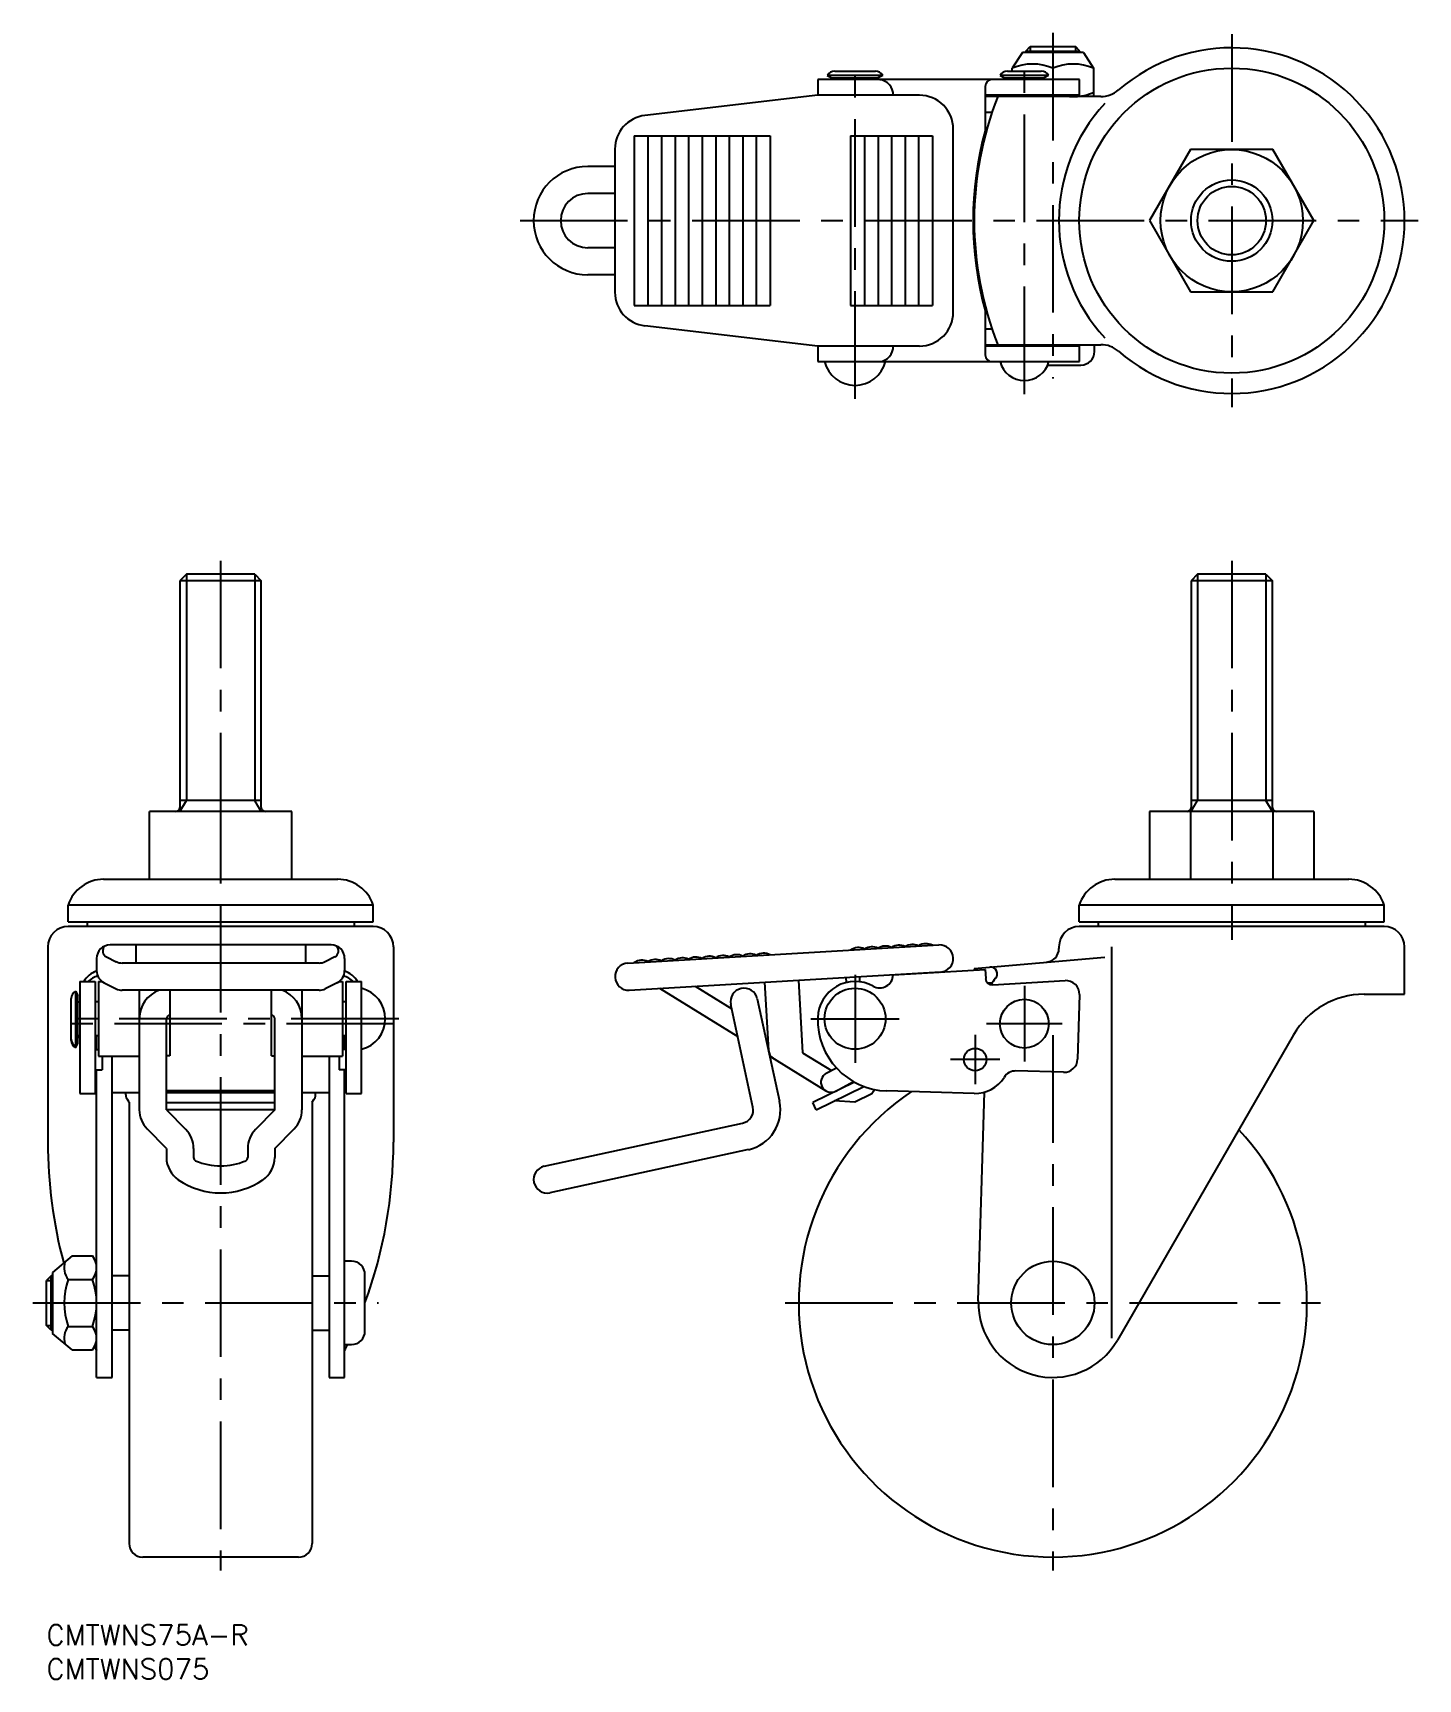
# Model space of a CAD drawing. Extents: x -2 to 202, y -8 to 235.
import ezdxf

# ---------------------------------------------------------------- set-up
doc = ezdxf.new("R2010")
doc.units = 0
doc.header["$LTSCALE"] = 0.5
doc.linetypes.add('CENTER', pattern=[50.8, 31.75, -6.35, 6.35, -6.35])
for name, color, linetype in [('MSM_CENTER', 1, 'CENTER'), ('MSM_CONTINUOUS', 7, 'CONTINUOUS'), ('MSM_NARROW', 5, 'CONTINUOUS'), ('MSM_PART_NUMBER', 7, 'CONTINUOUS')]:
    doc.layers.add(name, color=color, linetype=linetype)
doc.styles.get("Standard").update_dxf_attribs({"font": 'txt.shx', "height": 3, "bigfont": 'bigfont.shx'})

msp = doc.modelspace()

# ---------------------------------------------------------------- linework, layer by layer
at = {"layer": 'MSM_CENTER'}
for p, q in [((148.5, 234.87), (148.5, 183.87)), ((174.9, 234.67), (174.9, 179.67)), ((119.31, 180.87), (119.31, 231.22)), ((144.3, 181.57), (144.3, 231.22)), ((69.88, 207.17), (202.4, 207.17)), ((25.7, 157), (25.7, 8)), ((174.9, 157), (174.9, 101.04)), ((119.31, 95.92), (119.31, 82.92)), ((144.3, 94.29), (144.3, 83.09)), ((52, 89.42), (1.65, 89.42)), ((51.3, 88.69), (1.65, 88.69)), ((112.81, 89.42), (125.81, 89.42)), ((149.9, 88.69), (138.7, 88.69)), ((137.04, 87.05), (137.04, 79.75)), ((148.5, 87), (148.5, 8)), ((140.69, 83.4), (133.39, 83.4)), ((-2, 47.5), (49, 47.5)), ((109, 47.5), (188, 47.5))]:
    msp.add_line(p, q, dxfattribs=at)
at = {"layer": 'MSM_CONTINUOUS'}
for p, q in [((144, 231.97), (142.5, 229.67)), ((153, 231.97), (144, 231.97)), ((144.5, 232.19), (145.17, 232.87)), ((144.5, 232.19), (152.5, 232.19)), ((144.5, 232.19), (144.5, 231.97)), ((145.17, 232.87), (151.82, 232.87)), ((145.17, 232.87), (145.17, 231.97)), ((151.82, 232.87), (151.82, 231.97)), ((152.5, 232.19), (151.82, 232.87)), ((152.5, 231.97), (152.5, 232.19)), ((153, 231.97), (154.5, 229.67)), ((123.39, 228.59), (115.22, 228.59)), ((115.22, 228.59), (115.87, 228.22)), ((116.31, 229.22), (122.31, 229.22)), ((123.39, 228.59), (122.74, 228.22)), ((147.88, 228.59), (140.71, 228.59)), ((140.71, 228.59), (141.36, 228.22)), ((141.8, 229.22), (146.8, 229.22)), ((142.5, 229.22), (142.5, 229.67)), ((147.88, 228.59), (147.23, 228.22)), ((148.5, 229.67), (148.5, 225.67)), ((154.5, 229.67), (154.5, 225.47)), ((152.43, 227.97), (113.8, 227.97)), ((113.8, 227.97), (113.8, 225.67)), ((115.87, 228.22), (122.74, 228.22)), ((138.51, 226.97), (138.51, 220.42)), ((141.36, 228.22), (147.23, 228.22)), ((152.43, 225.67), (152.43, 227.97)), ((113.84, 225.67), (88.31, 222.68)), ((128.81, 225.67), (113.8, 225.67)), ((152.43, 225.67), (138.51, 225.67)), ((155.58, 225.47), (138.51, 225.47)), ((142.3, 225.47), (142.3, 225.67)), ((142.5, 225.67), (142.5, 225.47)), ((146.3, 225.47), (146.3, 225.67)), ((138.51, 223.17), (139.52, 223.17)), ((86.72, 219.67), (106.79, 219.67)), ((86.72, 219.67), (86.72, 194.67)), ((88.76, 219.67), (88.76, 194.67)), ((90.76, 219.67), (90.76, 194.67)), ((92.76, 219.67), (92.76, 194.67)), ((94.75, 219.67), (94.75, 194.67)), ((96.75, 219.67), (96.75, 194.67)), ((98.75, 219.67), (98.75, 194.67)), ((100.74, 219.67), (100.74, 194.67)), ((102.74, 219.67), (102.74, 194.67)), ((104.74, 219.67), (104.74, 194.67)), ((106.79, 219.67), (106.79, 194.67)), ((118.66, 219.67), (130.75, 219.67)), ((118.66, 219.67), (118.66, 194.67)), ((120.71, 219.67), (120.71, 194.67)), ((122.71, 219.67), (122.71, 194.67)), ((124.7, 219.67), (124.7, 194.67)), ((126.7, 219.67), (126.7, 194.67)), ((128.7, 219.67), (128.7, 194.67)), ((130.75, 219.67), (130.75, 194.67)), ((133.81, 193.67), (133.81, 220.67)), ((138.48, 219.67), (138.31, 219.67)), ((83.89, 217.72), (83.89, 196.62)), ((168.83, 217.67), (162.77, 207.17)), ((180.96, 217.67), (168.83, 217.67)), ((187.02, 207.17), (180.96, 217.67)), ((83.89, 215.17), (79.88, 215.17)), ((83.89, 211.17), (79.88, 211.17)), ((162.77, 207.17), (168.83, 196.67)), ((180.96, 196.67), (187.02, 207.17)), ((83.89, 203.17), (79.88, 203.17)), ((83.89, 199.17), (79.88, 199.17)), ((86.72, 194.67), (106.79, 194.67)), ((118.66, 194.67), (130.75, 194.67)), ((138.31, 194.67), (138.48, 194.67)), ((168.83, 196.67), (180.96, 196.67)), ((138.51, 193.92), (138.51, 187.37)), ((113.84, 188.67), (88.31, 191.65)), ((139.52, 191.17), (138.51, 191.17)), ((113.8, 188.67), (113.8, 186.37)), ((128.81, 188.67), (113.8, 188.67)), ((138.51, 188.87), (155.58, 188.87)), ((152.43, 188.67), (138.51, 188.67)), ((142.3, 188.67), (142.3, 188.87)), ((146.3, 188.67), (146.3, 188.87)), ((152.43, 186.37), (152.43, 188.67)), ((154.65, 187.87), (154.65, 188.87)), ((113.8, 186.37), (152.43, 186.37)), ((147.73, 185.87), (152.65, 185.87)), ((20.65, 155), (19.7, 154.05)), ((19.7, 154.05), (19.7, 120.6)), ((31.7, 154.05), (19.7, 154.05)), ((30.75, 155), (20.65, 155)), ((30.75, 155), (31.7, 154.05)), ((31.7, 120.6), (31.7, 154.05)), ((169.84, 155), (168.9, 154.05)), ((168.9, 154.05), (168.9, 120.6)), ((180.9, 154.05), (168.9, 154.05)), ((179.95, 155), (169.84, 155)), ((179.95, 155), (180.9, 154.05)), ((180.9, 120.6), (180.9, 154.05)), ((31.7, 121.64), (19.7, 121.64)), ((180.9, 121.64), (168.9, 121.64)), ((15.2, 110), (15.2, 120)), ((36.2, 120), (15.2, 120)), ((25.7, 120), (25.7, 110)), ((36.2, 110), (36.2, 120)), ((162.77, 120), (162.77, 110)), ((187.02, 120), (162.77, 120)), ((168.83, 120), (168.83, 110)), ((180.96, 120), (180.96, 110)), ((187.02, 120), (187.02, 110)), ((8.43, 110), (42.97, 110)), ((157.63, 110), (192.16, 110)), ((48.2, 106.2), (3.2, 106.2)), ((3.2, 103.7), (3.2, 106.2)), ((48.2, 103.7), (48.2, 106.2)), ((197.4, 106.2), (152.4, 106.2)), ((152.4, 103.7), (152.4, 106.2)), ((197.4, 103.7), (197.4, 106.2)), ((3.2, 103.7), (48.2, 103.7)), ((48.2, 103.04), (3.2, 103.04)), ((5.99, 103.7), (5.99, 103.04)), ((45.41, 103.7), (45.41, 103.04)), ((152.4, 103.7), (197.4, 103.7)), ((197.4, 103.04), (152.4, 103.04)), ((155.18, 103.7), (155.18, 103.04)), ((194.61, 103.7), (194.61, 103.04)), ((0.2, 100.04), (0.2, 71.23)), ((42, 100.31), (9.4, 100.31)), ((13.2, 100.31), (13.2, 97.69)), ((38.2, 100.31), (38.2, 97.69)), ((51.2, 100.04), (51.2, 71.23)), ((85.77, 97.64), (131.69, 100.31)), ((149.4, 100.04), (149.4, 99.77)), ((157.14, 100.04), (157.14, 42.31)), ((200.4, 93.04), (200.4, 100.04)), ((7.4, 98.31), (7.4, 96.52)), ((8.85, 98.55), (10.28, 97.84)), ((40.23, 97.64), (11.17, 97.64)), ((13.2, 97.69), (38.2, 97.69)), ((42.55, 98.55), (41.12, 97.84)), ((44, 98.31), (44, 96.52)), ((136.9, 96.85), (156.16, 98.53)), ((4.9, 94.92), (4.9, 78.4)), ((4.9, 94.92), (7.2, 94.92)), ((7.2, 94.92), (7.2, 78.4)), ((7.7, 94.92), (7.7, 83.92)), ((7.7, 94.92), (8.2, 94.92)), ((8.51, 94.72), (10.28, 93.85)), ((42.89, 94.72), (41.12, 93.85)), ((43.2, 94.92), (43.7, 94.92)), ((43.7, 94.92), (43.7, 83.92)), ((44.2, 78.4), (44.2, 94.92)), ((44.2, 94.92), (46.5, 94.92)), ((46.5, 78.4), (46.5, 94.92)), ((86, 93.65), (131.93, 96.32)), ((105.97, 94.81), (106.56, 84.74)), ((110.96, 95.1), (111.58, 84.41)), ((117.95, 95.51), (117.99, 94.76)), ((119.95, 95.62), (119.99, 94.88)), ((124.94, 95.91), (138.51, 96.7)), ((136.9, 96.85), (136.92, 96.6)), ((138.51, 96.7), (138.59, 95.37)), ((138.89, 94.71), (139.58, 94.77)), ((139.64, 94.43), (150.31, 95.05)), ((3.65, 86.19), (3.65, 92.42)), ((4.27, 93.5), (4.27, 85.11)), ((4.27, 93.5), (4.65, 92.85)), ((4.65, 85.76), (4.65, 92.85)), ((40.23, 93.64), (11.17, 93.64)), ((13.7, 93.64), (13.7, 75.97)), ((18.2, 93.64), (18.2, 83.96)), ((33.2, 83.96), (33.2, 93.64)), ((37.7, 93.64), (37.7, 75.97)), ((90.48, 93.91), (102, 86.8)), ((95.7, 94.21), (101.12, 90.87)), ((104.89, 92.35), (108.16, 77.24)), ((152.42, 93), (152.15, 83.46)), ((194.42, 93.04), (200.4, 93.04)), ((7.7, 91.92), (7.2, 91.92)), ((44.2, 91.92), (43.7, 91.92)), ((104.25, 76.39), (100.98, 91.5)), ((17.7, 75.97), (17.7, 89.43)), ((33.7, 75.97), (33.7, 89.43)), ((4.27, 85.34), (4.65, 85.99)), ((4.27, 85.11), (4.65, 85.76)), ((7.7, 86.92), (7.2, 86.92)), ((7.4, 84.9), (7.4, 86.92)), ((44.2, 86.92), (43.7, 86.92)), ((44, 84.9), (44, 86.92)), ((184.03, 87.04), (158.02, 42)), ((7.2, 84.9), (7.7, 84.9)), ((7.7, 83.92), (13.7, 83.92)), ((8.2, 83.92), (8.2, 81.9)), ((9.7, 36.5), (9.7, 83.92)), ((18.2, 83.96), (17.7, 83.96)), ((33.2, 83.96), (33.7, 83.96)), ((37.7, 83.92), (43.7, 83.92)), ((41.7, 83.92), (41.7, 36.5)), ((43.2, 83.92), (43.2, 81.9)), ((44.2, 84.9), (43.7, 84.9)), ((106.72, 83.88), (114.99, 78.79)), ((111.58, 84.41), (115.83, 81.79)), ((7.2, 81.9), (8.2, 81.9)), ((7.4, 36.5), (7.4, 81.9)), ((44.2, 81.9), (43.2, 81.9)), ((44, 36.5), (44, 81.9)), ((115.06, 81.38), (116.56, 82.19)), ((116.49, 78.74), (119.1, 80.15)), ((150.09, 81.52), (143.05, 81.72)), ((4.9, 78.4), (7.2, 78.4)), ((9.7, 78.56), (13.7, 78.56)), ((11.7, 78.19), (11.7, 78.56)), ((33.7, 78.79), (17.7, 78.79)), ((17.7, 78.56), (33.7, 78.56)), ((37.7, 78.56), (41.7, 78.56)), ((39.7, 78.19), (39.7, 78.56)), ((44.2, 78.4), (46.5, 78.4)), ((119.23, 80.08), (113.08, 77.07)), ((113.6, 75.99), (120.63, 79.44)), ((121.81, 78.34), (119.29, 77.11)), ((122.24, 78.98), (121.81, 78.34)), ((136.89, 78.4), (124, 78.78)), ((137.5, 47.82), (138.4, 78.59)), ((12.2, 77.12), (11.95, 77.51)), ((12.2, 77.12), (12.2, 12)), ((17.7, 77.07), (33.7, 77.07)), ((33.7, 75.99), (17.7, 75.99)), ((17.7, 75.97), (20.55, 73.08)), ((33.7, 75.97), (30.85, 73.08)), ((39.2, 77.12), (39.45, 77.51)), ((39.2, 77.12), (39.2, 12)), ((113.6, 75.99), (113.08, 77.07)), ((119.29, 77.11), (116.3, 77.31)), ((17.7, 70.27), (14.85, 73.17)), ((33.7, 70.27), (36.55, 73.17)), ((73.46, 67.67), (102.72, 74.02)), ((17.7, 70.27), (17.7, 68.94)), ((21.7, 70.27), (21.7, 68.94)), ((29.7, 70.27), (29.7, 68.94)), ((33.7, 70.27), (33.7, 68.94)), ((103.57, 70.11), (74.3, 63.76)), ((3.79, 54.43), (0.9, 52)), ((3.79, 54.43), (6.8, 54.43)), ((45, 53.65), (44, 53.65)), ((0.68, 51.5), (0, 50.82)), ((0.68, 43.5), (0.68, 51.5)), ((0.9, 51.5), (0.68, 51.5)), ((0.9, 52), (0.9, 43)), ((12.2, 51.5), (9.7, 51.5)), ((39.2, 51.5), (41.7, 51.5)), ((47, 43.35), (47, 51.65)), ((0, 44.18), (0, 50.82)), ((0, 50.82), (0.9, 50.82)), ((3.2, 50.96), (6.8, 50.96)), ((0.68, 43.5), (0, 44.18)), ((0, 44.18), (0.9, 44.18)), ((3.2, 44.04), (6.8, 44.04)), ((0.9, 43.5), (0.68, 43.5)), ((3.79, 40.57), (0.9, 43)), ((12.2, 43.5), (9.7, 43.5)), ((39.2, 43.5), (41.7, 43.5)), ((44, 41.35), (45, 41.35)), ((3.79, 40.57), (6.8, 40.57)), ((7.4, 36.5), (9.7, 36.5)), ((41.7, 36.5), (44, 36.5)), ((37.2, 10), (14.2, 10))]:
    msp.add_line(p, q, dxfattribs=at)
for centre, radius in [((174.9, 207.17), 22.5), ((174.9, 207.17), 10.5), ((174.9, 207.17), 6), ((119.31, 89.42), 4.5), ((144.3, 88.69), 3.6), ((137.04, 83.4), 1.65), ((148.5, 47.5), 6.15)]:
    msp.add_circle(centre, radius, dxfattribs=at)
for centre, radius, start, end in [((174.9, 207.17), 25.5, 229.1069, 130.8931), ((116.31, 227.97), 1.25, 90, 150), ((122.31, 227.97), 1.25, 30, 90), ((141.8, 227.97), 1.25, 90, 150), ((145.5, 222.47), 7.8, 67.3801, 112.6199), ((146.8, 227.97), 1.25, 30, 90), ((151.5, 222.47), 7.8, 67.3801, 112.6199), ((116.31, 227.97), 0.5, 0, 30), ((122.31, 227.97), 0.5, 150, 180), ((122.74, 225.77), 2.2, 357.1964, 84.5711), ((139.51, 226.97), 1, 90, 180), ((141.8, 227.97), 0.5, 0, 30), ((146.8, 227.97), 0.5, 150, 180), ((151.5, 233.27), 7.8, 256.9972, 292.6199), ((155.58, 229.47), 4, 270, 310.8931), ((128.81, 220.67), 5, 359.9868, 90.0195), ((186.9, 207.17), 50, 158.5309, 201.4691), ((145.5, 233.27), 7.8, 275.8868, 283.0028), ((174.9, 207.17), 25.5, 137.2788, 222.7212), ((88.89, 217.72), 5, 96.6656, 180), ((186.72, 207.17), 50, 164.633, 195.367), ((79.88, 207.17), 8, 90, 270), ((79.88, 207.17), 4, 90, 270), ((88.89, 196.62), 5, 180, 263.3344), ((128.81, 193.67), 5, 270.0108, 0.0086), ((122.74, 188.56), 2.2, 275.4289, 2.8036), ((139.51, 187.37), 1, 180, 270), ((152.65, 187.87), 2, 270, 0), ((155.58, 184.87), 4, 49.1069, 90), ((119.31, 187.51), 4.64, 194.25, 345.75), ((144.3, 187.28), 3.71, 194.25, 345.75), ((19.1, 120.6), 0.6, 270, 0), ((32.3, 120.6), 0.6, 180, 270), ((168.3, 120.6), 0.6, 270, 0), ((181.5, 120.6), 0.6, 180, 270), ((8.43, 104.5), 5.5, 90, 161.9955), ((42.97, 104.5), 5.5, 18.0045, 90), ((157.63, 104.5), 5.5, 90, 161.9955), ((192.16, 104.5), 5.5, 18.0045, 90), ((3.2, 100.04), 3, 90, 180), ((48.2, 100.04), 3, 0, 90), ((152.4, 100.04), 3, 90, 180), ((197.4, 100.04), 3, 0, 90), ((9.4, 98.31), 2, 90, 180), ((9.3, 99.44), 1, 136.1623, 243.7223), ((42, 98.31), 2, 0, 90), ((42.1, 99.44), 1, 296.2777, 43.8377), ((119.81, 97.92), 2, 63.33, 125.1183), ((121.81, 98.03), 2, 63.33, 123.33), ((123.81, 98.15), 2, 63.33, 123.33), ((125.8, 98.27), 2, 63.33, 123.33), ((127.8, 98.38), 2, 63.33, 123.33), ((129.8, 98.5), 2, 61.5417, 123.33), ((131.81, 98.31), 2, 273.33, 93.33), ((147.4, 99.77), 2, 275, 0), ((196.98, 99.65), 3.42, 359.8399, 0.1601), ((11.17, 99.64), 2, 243.7223, 270), ((40.23, 99.64), 2, 270, 296.2777), ((85.89, 95.64), 2, 93.33, 273.33), ((87.87, 96.06), 2, 63.33, 125.1183), ((89.86, 96.17), 2, 63.33, 123.33), ((91.86, 96.29), 2, 63.33, 123.33), ((93.86, 96.41), 2, 63.33, 123.33), ((95.85, 96.52), 2, 63.33, 123.33), ((97.85, 96.64), 2, 63.33, 123.33), ((99.85, 96.76), 2, 63.33, 123.33), ((101.84, 96.87), 2, 63.33, 123.33), ((103.84, 96.99), 2, 63.33, 123.33), ((105.84, 97.1), 2, 61.5417, 123.33), ((8.69, 92.9), 3.79, 109.96, 147.6328), ((8.71, 92.09), 3.82, 107.5332, 132.2622), ((9.4, 96.52), 2, 180, 243.7223), ((42, 96.52), 2, 296.2777, 0), ((42.69, 92.09), 3.82, 47.7378, 72.4668), ((42.71, 92.9), 3.79, 32.3672, 70.04), ((119.31, 89.42), 5.5, 61.0194, 178.33), ((122.94, 95.98), 2, 241.0194, 357.9474), ((139.58, 95.43), 1, 183.33, 273.33), ((139.3, 96.05), 1, 318.5167, 95), ((143.79, 92.08), 5, 138.5167, 151.7308), ((150.43, 93.05), 2, 358.33, 93.33), ((4.9, 92.42), 1.25, 120, 180), ((11.17, 95.64), 2, 243.7223, 270), ((18.2, 89.43), 4.5, 110.457, 180), ((33.2, 89.43), 4.5, 0, 69.543), ((40.23, 95.64), 2, 270, 296.2777), ((45.36, 89.42), 4.64, 284.25, 75.75), ((102.93, 91.93), 2, 12.2351, 192.2351), ((194.42, 81.04), 12, 90, 150), ((4.9, 92.42), 0.5, 240, 270), ((18.2, 89.43), 0.5, 90, 180), ((33.2, 89.43), 0.5, 0, 90), ((124.3, 89.27), 10.5, 178.33, 268.33), ((4.9, 86.42), 1.25, 180, 240), ((4.9, 86.19), 1.25, 180, 240), ((4.9, 86.42), 0.5, 90, 120), ((4.9, 86.19), 0.5, 90, 120), ((108.05, 84.83), 1.5, 183.33, 238.33), ((150.15, 83.52), 2, 268.33, 358.33), ((115.78, 80.06), 1.5, 118.33, 298.33), ((137.04, 83.4), 5, 268.33, 328.33), ((143, 79.72), 2, 88.33, 148.33), ((12.84, 78.22), 1.14, 181.8735, 218.5542), ((38.56, 78.22), 1.14, 321.4458, 358.1265), ((148.5, 47.5), 37.5, 123.7753, 42.9424), ((17.7, 75.97), 4, 180, 224.5467), ((33.7, 75.97), 4, 315.4533, 0), ((102.3, 75.97), 2, 282.2351, 12.2351), ((102.3, 75.97), 6, 282.2351, 12.2351), ((17.7, 70.27), 4, 0, 44.5467), ((33.7, 70.27), 4, 135.4533, 180), ((69.4, 71.23), 69.2, 180, 194.9475), ((-18, 71.23), 69.2, 339.9352, 0), ((21.84, 69.06), 4.15, 181.6821, 234.8085), ((22.35, 69.03), 0.66, 187.8318, 238.0444), ((25.7, 77.12), 9.41, 246.8767, 293.1233), ((29.05, 69.03), 0.66, 301.9556, 352.1682), ((29.56, 69.06), 4.15, 305.1915, 358.3179), ((25.7, 74.65), 10.93, 235.1534, 304.8465), ((73.88, 65.71), 2, 102.2351, 282.2351), ((5.4, 52.7), 2.8, 162.585, 218.2132), ((4.6, 52.7), 2.8, 321.7868, 38.2132), ((45, 51.65), 2, 0, 90), ((12.9, 47.5), 10.3, 160.3471, 199.6529), ((-2.9, 47.5), 10.3, 340.3471, 19.6529), ((148.5, 47.5), 11, 178.3281, 330), ((5.4, 42.3), 2.8, 141.7868, 197.415), ((4.6, 42.3), 2.8, 321.7868, 38.2132), ((-18, 71.23), 69.2, 333.631, 334.4218), ((45, 43.35), 2, 270, 0), ((69.4, 71.23), 69.2, 205.8327, 206.369), ((14.2, 12), 2, 180, 270), ((37.2, 12), 2, 270, 0)]:
    msp.add_arc(centre, radius, start, end, dxfattribs=at)
at = {"layer": 'MSM_NARROW'}
for p, q in [((20.65, 155), (20.65, 121.64)), ((30.75, 155), (30.75, 121.64)), ((169.84, 155), (169.84, 121.64)), ((179.95, 155), (179.95, 121.64)), ((19.7, 120), (20.65, 121.64)), ((31.7, 120), (30.75, 121.64)), ((168.9, 120), (169.84, 121.64)), ((180.9, 120), (179.95, 121.64))]:
    msp.add_line(p, q, dxfattribs=at)
msp.add_circle((174.9, 207.17), 5.05, dxfattribs=at)

# ---------------------------------------------------------------- texts
at = {"layer": 'MSM_PART_NUMBER'}
for s, p in [('CMTWNS75A-R', (0, -3)), ('CMTWNS075', (0, -8))]:
    msp.add_text(s, height=3, dxfattribs=at).set_placement(p)

doc.saveas('drawing.dxf')
